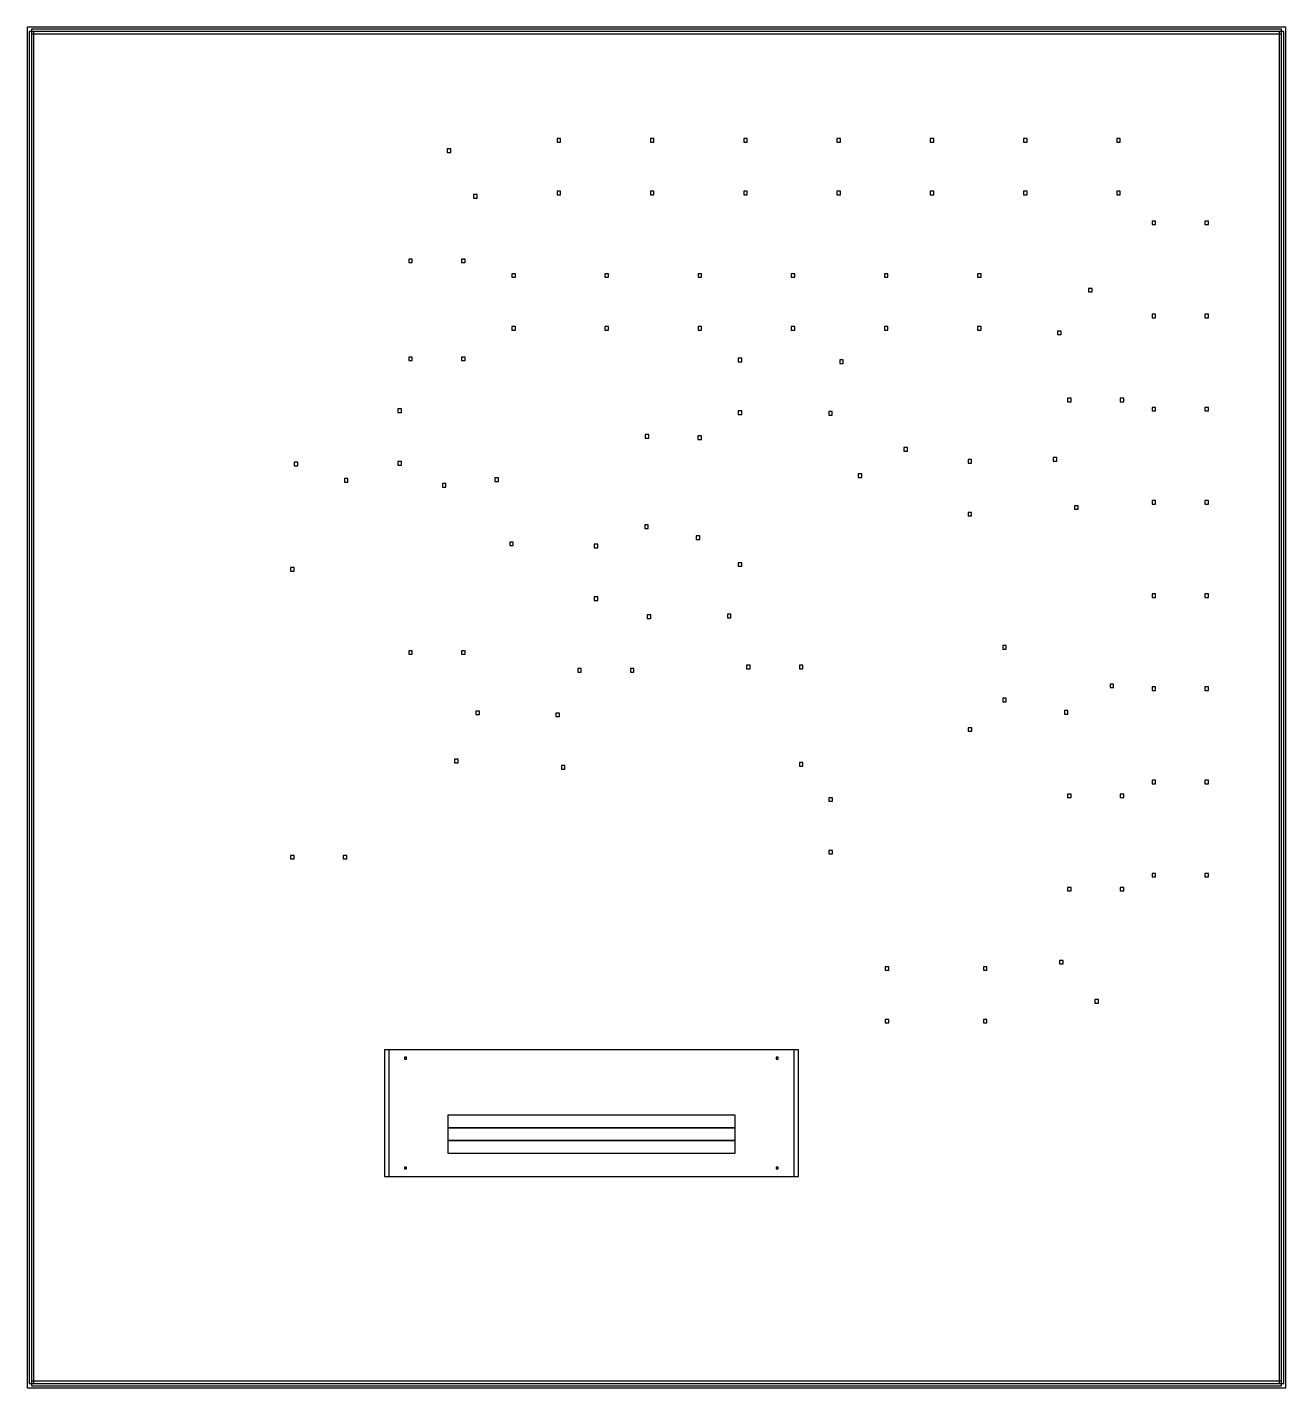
# Model space of a CAD drawing. Header units: millimetres. Extents: x -64000 to 328500, y -500 to 160500.
# Drawn here: x 179500 to 328500, y -500 to 160500 of the extents above; entities that cross this region are included whole.
import ezdxf

# ---------------------------------------------------------------- set-up
doc = ezdxf.new("R2010")
doc.units = ezdxf.units.MM
doc.layers.add('IMPL_COLLIDER', color=8, linetype='Continuous')

msp = doc.modelspace()

# ---------------------------------------------------------------- linework, layer by layer
at = {"layer": 'IMPL_COLLIDER'}
for points in [[(179500, -500), (328500, -500), (328500, 160500), (179500, 160500)], [(179725, 0), (180275, 0), (180275, 160000), (179725, 160000)], [(180000, 159725), (328000, 159725), (328000, 160275), (180000, 160275)], [(180000, 0), (328000, 0), (328000, 160000), (180000, 160000)], [(327725, 0), (328275, 0), (328275, 160000), (327725, 160000)], [(242234, 146910), (242654, 146910), (242654, 147330), (242234, 147330)], [(253277, 146910), (253697, 146910), (253697, 147330), (253277, 147330)], [(264320, 146910), (264740, 146910), (264740, 147330), (264320, 147330)], [(275363, 146910), (275783, 146910), (275783, 147330), (275363, 147330)], [(286405, 146910), (286825, 146910), (286825, 147330), (286405, 147330)], [(297448, 146910), (297868, 146910), (297868, 147330), (297448, 147330)], [(308491, 146910), (308911, 146910), (308911, 147330), (308491, 147330)], [(229230, 145688), (229650, 145688), (229650, 146108), (229230, 146108)], [(232350, 140284), (232770, 140284), (232770, 140704), (232350, 140704)], [(242234, 140670), (242654, 140670), (242654, 141090), (242234, 141090)], [(253277, 140670), (253697, 140670), (253697, 141090), (253277, 141090)], [(264320, 140670), (264740, 140670), (264740, 141090), (264320, 141090)], [(275363, 140670), (275783, 140670), (275783, 141090), (275363, 141090)], [(286405, 140670), (286825, 140670), (286825, 141090), (286405, 141090)], [(297448, 140670), (297868, 140670), (297868, 141090), (297448, 141090)], [(308491, 140670), (308911, 140670), (308911, 141090), (308491, 141090)], [(312670, 137141), (313090, 137141), (313090, 137561), (312670, 137561)], [(318910, 137141), (319330, 137141), (319330, 137561), (318910, 137561)], [(224670, 132641), (225090, 132641), (225090, 133061), (224670, 133061)], [(230910, 132641), (231330, 132641), (231330, 133061), (230910, 133061)], [(236871, 130910), (237291, 130910), (237291, 131330), (236871, 131330)], [(247898, 130910), (248318, 130910), (248318, 131330), (247898, 131330)], [(258925, 130910), (259345, 130910), (259345, 131330), (258925, 131330)], [(269952, 130910), (270372, 130910), (270372, 131330), (269952, 131330)], [(280979, 130910), (281399, 130910), (281399, 131330), (280979, 131330)], [(292006, 130910), (292426, 130910), (292426, 131330), (292006, 131330)], [(305151, 129168), (305571, 129168), (305571, 129588), (305151, 129588)], [(312670, 126114), (313090, 126114), (313090, 126534), (312670, 126534)], [(318910, 126114), (319330, 126114), (319330, 126534), (318910, 126534)], [(236871, 124670), (237291, 124670), (237291, 125090), (236871, 125090)], [(247898, 124670), (248318, 124670), (248318, 125090), (247898, 125090)], [(258925, 124670), (259345, 124670), (259345, 125090), (258925, 125090)], [(269952, 124670), (270372, 124670), (270372, 125090), (269952, 125090)], [(280979, 124670), (281399, 124670), (281399, 125090), (280979, 125090)], [(292006, 124670), (292426, 124670), (292426, 125090), (292006, 125090)], [(301483, 124120), (301903, 124120), (301903, 124540), (301483, 124540)], [(224670, 121054), (225090, 121054), (225090, 121474), (224670, 121474)], [(230910, 121054), (231330, 121054), (231330, 121474), (230910, 121474)], [(263685, 120910), (264105, 120910), (264105, 121330), (263685, 121330)], [(275686, 120711), (276106, 120711), (276106, 121131), (275686, 121131)], [(302670, 116165), (303090, 116165), (303090, 116585), (302670, 116585)], [(308910, 116165), (309330, 116165), (309330, 116585), (308910, 116585)], [(223390, 114910), (223810, 114910), (223810, 115330), (223390, 115330)], [(263685, 114670), (264105, 114670), (264105, 115090), (263685, 115090)], [(274389, 114607), (274809, 114607), (274809, 115027), (274389, 115027)], [(312670, 115087), (313090, 115087), (313090, 115507), (312670, 115507)], [(318910, 115087), (319330, 115087), (319330, 115507), (318910, 115507)], [(252671, 111872), (253091, 111872), (253091, 112292), (252671, 112292)], [(258909, 111708), (259329, 111708), (259329, 112128), (258909, 112128)], [(283296, 110350), (283716, 110350), (283716, 110770), (283296, 110770)], [(300961, 109159), (301381, 109159), (301381, 109579), (300961, 109579)], [(211116, 108608), (211536, 108608), (211536, 109028), (211116, 109028)], [(223390, 108670), (223810, 108670), (223810, 109090), (223390, 109090)], [(290881, 108910), (291301, 108910), (291301, 109330), (290881, 109330)], [(217051, 106680), (217471, 106680), (217471, 107100), (217051, 107100)], [(228654, 106091), (229074, 106091), (229074, 106511), (228654, 106511)], [(234860, 106743), (235280, 106743), (235280, 107163), (234860, 107163)], [(277892, 107230), (278312, 107230), (278312, 107650), (277892, 107650)], [(290881, 102670), (291301, 102670), (291301, 103090), (290881, 103090)], [(303499, 103458), (303919, 103458), (303919, 103878), (303499, 103878)], [(312670, 104060), (313090, 104060), (313090, 104480), (312670, 104480)], [(318910, 104060), (319330, 104060), (319330, 104480), (318910, 104480)], [(252607, 101191), (253027, 101191), (253027, 101611), (252607, 101611)], [(258711, 99894), (259131, 99894), (259131, 100314), (258711, 100314)], [(236619, 99159), (237039, 99159), (237039, 99579), (236619, 99579)], [(246632, 98910), (247052, 98910), (247052, 99330), (246632, 99330)], [(263686, 96711), (264106, 96711), (264106, 97131), (263686, 97131)], [(210670, 96147), (211090, 96147), (211090, 96567), (210670, 96567)], [(312670, 93033), (313090, 93033), (313090, 93453), (312670, 93453)], [(318910, 93033), (319330, 93033), (319330, 93453), (318910, 93453)], [(246632, 92670), (247052, 92670), (247052, 93090), (246632, 93090)], [(252900, 90529), (253320, 90529), (253320, 90949), (252900, 90949)], [(262389, 90607), (262809, 90607), (262809, 91027), (262389, 91027)], [(294990, 86910), (295410, 86910), (295410, 87330), (294990, 87330)], [(224670, 86296), (225090, 86296), (225090, 86716), (224670, 86716)], [(230910, 86296), (231330, 86296), (231330, 86716), (230910, 86716)], [(244670, 84190), (245090, 84190), (245090, 84610), (244670, 84610)], [(250910, 84190), (251330, 84190), (251330, 84610), (250910, 84610)], [(264670, 84590), (265090, 84590), (265090, 85010), (264670, 85010)], [(270910, 84590), (271330, 84590), (271330, 85010), (270910, 85010)], [(307688, 82350), (308108, 82350), (308108, 82770), (307688, 82770)], [(312670, 82006), (313090, 82006), (313090, 82426), (312670, 82426)], [(318910, 82006), (319330, 82006), (319330, 82426), (318910, 82426)], [(294990, 80670), (295410, 80670), (295410, 81090), (294990, 81090)], [(232619, 79159), (233039, 79159), (233039, 79579), (232619, 79579)], [(242091, 78926), (242511, 78926), (242511, 79346), (242091, 79346)], [(302284, 79230), (302704, 79230), (302704, 79650), (302284, 79650)], [(290910, 77190), (291330, 77190), (291330, 77610), (290910, 77610)], [(230081, 73458), (230501, 73458), (230501, 73878), (230081, 73878)], [(242743, 72720), (243163, 72720), (243163, 73140), (242743, 73140)], [(270910, 73070), (271330, 73070), (271330, 73490), (270910, 73490)], [(312670, 70979), (313090, 70979), (313090, 71399), (312670, 71399)], [(318910, 70979), (319330, 70979), (319330, 71399), (318910, 71399)], [(274405, 68910), (274825, 68910), (274825, 69330), (274405, 69330)], [(302670, 69340), (303090, 69340), (303090, 69760), (302670, 69760)], [(308910, 69340), (309330, 69340), (309330, 69760), (308910, 69760)], [(274405, 62670), (274825, 62670), (274825, 63090), (274405, 63090)], [(210670, 62076), (211090, 62076), (211090, 62496), (210670, 62496)], [(216910, 62076), (217330, 62076), (217330, 62496), (216910, 62496)], [(312670, 59952), (313090, 59952), (313090, 60372), (312670, 60372)], [(318910, 59952), (319330, 59952), (319330, 60372), (318910, 60372)], [(302670, 58290), (303090, 58290), (303090, 58710), (302670, 58710)], [(308910, 58290), (309330, 58290), (309330, 58710), (308910, 58710)], [(301717, 49650), (302137, 49650), (302137, 50070), (301717, 50070)], [(281080, 48910), (281500, 48910), (281500, 49330), (281080, 49330)], [(292693, 48910), (293113, 48910), (293113, 49330), (292693, 49330)], [(305892, 45013), (306312, 45013), (306312, 45433), (305892, 45433)], [(281080, 42670), (281500, 42670), (281500, 43090), (281080, 43090)], [(292693, 42670), (293113, 42670), (293113, 43090), (292693, 43090)], [(221794, 24500), (270794, 24500), (270794, 39500), (221794, 39500)], [(222294, 24500), (270294, 24500), (270294, 39500), (222294, 39500)], [(224184, 38390), (224404, 38390), (224404, 38610), (224184, 38610)], [(268184, 38390), (268404, 38390), (268404, 38610), (268184, 38610)], [(229294, 30250), (263294, 30250), (263294, 31750), (229294, 31750)], [(229294, 28750), (263294, 28750), (263294, 30250), (229294, 30250)], [(229294, 27250), (263294, 27250), (263294, 28750), (229294, 28750)], [(224184, 25390), (224404, 25390), (224404, 25610), (224184, 25610)], [(268184, 25390), (268404, 25390), (268404, 25610), (268184, 25610)], [(180000, -275), (328000, -275), (328000, 275), (180000, 275)]]:
    msp.add_lwpolyline(points, close=True, dxfattribs=at)

doc.saveas('drawing.dxf')
